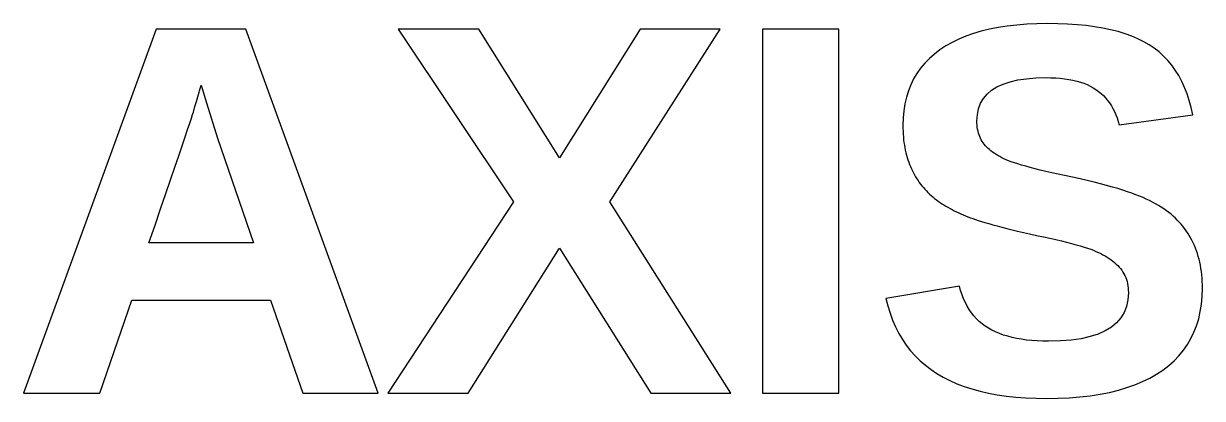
# Model space of a CAD drawing. Header units: metres. Extents: x -41.3 to 41.3, y -33.7 to 33.7.
# Drawn here: x -32.72 to -23.42, y -32.64 to -29.69 of the extents above; entities that cross this region are included whole.
import ezdxf

# ---------------------------------------------------------------- set-up
doc = ezdxf.new("R2010")
doc.units = ezdxf.units.M

msp = doc.modelspace()

# ---------------------------------------------------------------- linework, layer by layer
for p, q in [((-31.6708, -29.7342), (-32.7165, -32.6006)), ((-30.9628, -29.7342), (-31.6708, -29.7342)), ((-29.9212, -32.6006), (-30.9628, -29.7342)), ((-29.127, -29.7342), (-29.7617, -29.7342)), ((-29.7617, -29.7342), (-28.8523, -31.0932)), ((-28.4902, -30.7473), (-29.127, -29.7342)), ((-27.8534, -29.7342), (-28.4902, -30.7473)), ((-28.0935, -31.0932), (-27.2228, -29.7342)), ((-27.2228, -29.7342), (-27.8534, -29.7342)), ((-26.2888, -29.7342), (-26.889, -29.7342)), ((-26.889, -29.7342), (-26.889, -32.6006)), ((-26.2888, -32.6006), (-26.2888, -29.7342)), ((-25.0996, -29.7355), (-25.1649, -29.7513)), ((-25.0311, -29.722), (-25.0996, -29.7355)), ((-24.9595, -29.711), (-25.0311, -29.722)), ((-24.8847, -29.7025), (-24.9595, -29.711)), ((-24.8068, -29.6964), (-24.8847, -29.7025)), ((-24.7258, -29.6927), (-24.8068, -29.6964)), ((-24.6416, -29.6915), (-24.7258, -29.6927)), ((-24.5612, -29.6925), (-24.6416, -29.6915)), ((-24.4839, -29.6954), (-24.5612, -29.6925)), ((-24.4097, -29.7003), (-24.4839, -29.6954)), ((-24.3387, -29.7073), (-24.4097, -29.7003)), ((-24.2709, -29.7162), (-24.3387, -29.7073)), ((-24.2062, -29.727), (-24.2709, -29.7162)), ((-24.1446, -29.7398), (-24.2062, -29.727)), ((-24.0861, -29.7547), (-24.1446, -29.7398)), ((-25.3421, -29.8137), (-25.3948, -29.8393)), ((-25.2862, -29.7904), (-25.3421, -29.8137)), ((-25.2271, -29.7697), (-25.2862, -29.7904)), ((-25.1649, -29.7513), (-25.2271, -29.7697)), ((-24.0309, -29.7714), (-24.0861, -29.7547)), ((-23.9787, -29.7902), (-24.0309, -29.7714)), ((-23.9297, -29.8109), (-23.9787, -29.7902)), ((-23.8838, -29.8336), (-23.9297, -29.8109)), ((-23.8411, -29.8583), (-23.8838, -29.8336)), ((-25.5341, -29.9308), (-25.5739, -29.9658)), ((-25.4909, -29.898), (-25.5341, -29.9308)), ((-25.4445, -29.8674), (-25.4909, -29.898)), ((-25.3948, -29.8393), (-25.4445, -29.8674)), ((-23.8011, -29.8853), (-23.8411, -29.8583)), ((-23.7633, -29.9148), (-23.8011, -29.8853)), ((-23.7277, -29.9469), (-23.7633, -29.9148)), ((-25.6101, -30.003), (-25.6429, -30.0423)), ((-25.5739, -29.9658), (-25.6101, -30.003)), ((-23.6945, -29.9816), (-23.7277, -29.9469)), ((-23.6634, -30.0188), (-23.6945, -29.9816)), ((-23.6347, -30.0586), (-23.6634, -30.0188)), ((-25.6723, -30.0837), (-25.6982, -30.1273)), ((-25.6429, -30.0423), (-25.6723, -30.0837)), ((-24.7345, -30.1187), (-24.6538, -30.1167)), ((-24.6538, -30.1167), (-24.6151, -30.1172)), ((-24.6151, -30.1172), (-24.5777, -30.1189)), ((-23.6081, -30.1011), (-23.6347, -30.0586)), ((-23.5838, -30.146), (-23.6081, -30.1011)), ((-31.329, -30.2204), (-31.3168, -30.1756)), ((-31.3168, -30.1756), (-31.2741, -30.316)), ((-25.7207, -30.1731), (-25.7397, -30.2211)), ((-25.6982, -30.1273), (-25.7207, -30.1731)), ((-25.0829, -30.2157), (-25.0409, -30.1895)), ((-25.0409, -30.1895), (-24.9925, -30.1672)), ((-24.9925, -30.1672), (-24.9377, -30.149)), ((-24.9377, -30.149), (-24.8764, -30.1349)), ((-24.8764, -30.1349), (-24.8086, -30.1248)), ((-24.8086, -30.1248), (-24.7345, -30.1187)), ((-24.5777, -30.1189), (-24.5418, -30.1216)), ((-24.5418, -30.1216), (-24.5073, -30.1255)), ((-24.5073, -30.1255), (-24.4742, -30.1305)), ((-24.4742, -30.1305), (-24.4425, -30.1366)), ((-24.4425, -30.1366), (-24.4123, -30.1438)), ((-24.4123, -30.1438), (-24.3834, -30.1521)), ((-24.3834, -30.1521), (-24.3559, -30.1615)), ((-24.3559, -30.1615), (-24.3299, -30.172)), ((-24.3299, -30.172), (-24.3052, -30.1837)), ((-24.3052, -30.1837), (-24.282, -30.1964)), ((-24.282, -30.1964), (-24.2602, -30.2103)), ((-24.2602, -30.2103), (-24.2396, -30.2252)), ((-23.5618, -30.1936), (-23.5838, -30.146)), ((-23.5421, -30.2437), (-23.5618, -30.1936)), ((-31.3533, -30.3052), (-31.3423, -30.2674)), ((-31.3423, -30.2674), (-31.3322, -30.2318)), ((-31.3322, -30.2318), (-31.329, -30.2204)), ((-25.7552, -30.2711), (-25.7673, -30.3234)), ((-25.7397, -30.2211), (-25.7552, -30.2711)), ((-25.17, -30.3189), (-25.1474, -30.2805)), ((-25.1474, -30.2805), (-25.1184, -30.2461)), ((-25.1184, -30.2461), (-25.0829, -30.2157)), ((-24.2396, -30.2252), (-24.2201, -30.2412)), ((-24.2201, -30.2412), (-24.2017, -30.2583)), ((-24.2017, -30.2583), (-24.1844, -30.2765)), ((-24.1844, -30.2765), (-24.1682, -30.2958)), ((-24.1682, -30.2958), (-24.1531, -30.3161)), ((-23.5245, -30.2964), (-23.5421, -30.2437)), ((-23.5093, -30.3517), (-23.5245, -30.2964)), ((-31.3839, -30.4066), (-31.3778, -30.3872)), ((-31.3778, -30.3872), (-31.3651, -30.3451)), ((-31.3651, -30.3451), (-31.3533, -30.3052)), ((-31.2741, -30.316), (-31.1866, -30.5927)), ((-25.776, -30.3778), (-25.7811, -30.4343)), ((-25.7673, -30.3234), (-25.776, -30.3778)), ((-25.1958, -30.4079), (-25.1861, -30.3614)), ((-25.1861, -30.3614), (-25.17, -30.3189)), ((-24.1531, -30.3161), (-24.1391, -30.3376)), ((-24.1391, -30.3376), (-24.1262, -30.3601)), ((-24.1262, -30.3601), (-24.1144, -30.3837)), ((-24.1144, -30.3837), (-24.1037, -30.4084)), ((-23.4962, -30.4096), (-23.5093, -30.3517)), ((-31.4231, -30.5246), (-31.4066, -30.4753)), ((-31.4066, -30.4753), (-31.3935, -30.436)), ((-31.3935, -30.436), (-31.3839, -30.4066)), ((-25.7811, -30.4343), (-25.7829, -30.493)), ((-25.199, -30.4584), (-25.1958, -30.4079)), ((-25.1987, -30.4754), (-25.199, -30.4584)), ((-25.1976, -30.4919), (-25.1987, -30.4754)), ((-24.1037, -30.4084), (-24.094, -30.4342)), ((-24.094, -30.4342), (-24.0855, -30.461)), ((-24.0855, -30.461), (-24.0781, -30.489)), ((-24.0781, -30.489), (-23.4962, -30.4096)), ((-31.4431, -30.5838), (-31.4231, -30.5246)), ((-25.7829, -30.493), (-25.7826, -30.5163)), ((-25.7826, -30.5163), (-25.7819, -30.5391)), ((-25.7819, -30.5391), (-25.7808, -30.5616)), ((-25.7808, -30.5616), (-25.7791, -30.5836)), ((-25.1959, -30.5079), (-25.1976, -30.4919)), ((-25.1935, -30.5234), (-25.1959, -30.5079)), ((-25.1904, -30.5385), (-25.1935, -30.5234)), ((-25.1867, -30.553), (-25.1904, -30.5385)), ((-25.1822, -30.5671), (-25.1867, -30.553)), ((-25.1771, -30.5807), (-25.1822, -30.5671)), ((-25.1712, -30.5939), (-25.1771, -30.5807)), ((-31.4934, -30.7322), (-31.4665, -30.653)), ((-31.4665, -30.653), (-31.4431, -30.5838)), ((-31.1866, -30.5927), (-30.9038, -31.4166)), ((-25.7791, -30.5836), (-25.777, -30.6053)), ((-25.777, -30.6053), (-25.7744, -30.6265)), ((-25.7744, -30.6265), (-25.7714, -30.6473)), ((-25.7714, -30.6473), (-25.7679, -30.6677)), ((-25.7679, -30.6677), (-25.7639, -30.6877)), ((-25.1647, -30.6065), (-25.1712, -30.5939)), ((-25.1575, -30.6187), (-25.1647, -30.6065)), ((-25.1496, -30.6303), (-25.1575, -30.6187)), ((-25.1411, -30.6415), (-25.1496, -30.6303)), ((-25.1318, -30.6524), (-25.1411, -30.6415)), ((-25.1219, -30.6629), (-25.1318, -30.6524)), ((-25.1113, -30.6733), (-25.1219, -30.6629)), ((-25.1001, -30.6833), (-25.1113, -30.6733)), ((-31.5238, -30.8214), (-31.4934, -30.7322)), ((-25.7639, -30.6877), (-25.7594, -30.7073)), ((-25.7594, -30.7073), (-25.7545, -30.7265)), ((-25.7545, -30.7265), (-25.7491, -30.7452)), ((-25.7491, -30.7452), (-25.7432, -30.7636)), ((-25.7432, -30.7636), (-25.7369, -30.7816)), ((-25.0882, -30.6931), (-25.1001, -30.6833)), ((-25.0756, -30.7027), (-25.0882, -30.6931)), ((-25.0624, -30.712), (-25.0756, -30.7027)), ((-25.0485, -30.7211), (-25.0624, -30.712)), ((-25.034, -30.7299), (-25.0485, -30.7211)), ((-25.0188, -30.7384), (-25.034, -30.7299)), ((-25.0029, -30.7467), (-25.0188, -30.7384)), ((-24.9863, -30.7548), (-25.0029, -30.7467)), ((-24.9691, -30.7626), (-24.9863, -30.7548)), ((-24.9502, -30.7704), (-24.9691, -30.7626)), ((-31.5577, -30.9205), (-31.5238, -30.8214)), ((-25.7369, -30.7816), (-25.7303, -30.7992)), ((-25.7303, -30.7992), (-25.7232, -30.8164)), ((-25.7232, -30.8164), (-25.7158, -30.8333)), ((-25.7158, -30.8333), (-25.708, -30.8498)), ((-25.708, -30.8498), (-25.6999, -30.866)), ((-24.9286, -30.7785), (-24.9502, -30.7704)), ((-24.9041, -30.7869), (-24.9286, -30.7785)), ((-24.8769, -30.7957), (-24.9041, -30.7869)), ((-24.8469, -30.8047), (-24.8769, -30.7957)), ((-24.8141, -30.814), (-24.8469, -30.8047)), ((-24.7786, -30.8236), (-24.8141, -30.814)), ((-24.7403, -30.8336), (-24.7786, -30.8236)), ((-24.6993, -30.8438), (-24.7403, -30.8336)), ((-24.6554, -30.8543), (-24.6993, -30.8438)), ((-24.6088, -30.8651), (-24.6554, -30.8543)), ((-31.595, -31.0296), (-31.5577, -30.9205)), ((-25.6999, -30.866), (-25.6914, -30.8818)), ((-25.6914, -30.8818), (-25.6825, -30.8972)), ((-25.6825, -30.8972), (-25.6732, -30.9123)), ((-25.6732, -30.9123), (-25.6635, -30.927)), ((-25.6635, -30.927), (-25.6535, -30.9414)), ((-25.6535, -30.9414), (-25.6431, -30.9554)), ((-24.5595, -30.8763), (-24.6088, -30.8651)), ((-24.5073, -30.8877), (-24.5595, -30.8763)), ((-24.4452, -30.9011), (-24.5073, -30.8877)), ((-24.3858, -30.9143), (-24.4452, -30.9011)), ((-24.3292, -30.9274), (-24.3858, -30.9143)), ((-24.2754, -30.9403), (-24.3292, -30.9274)), ((-24.2244, -30.953), (-24.2754, -30.9403)), ((-24.1762, -30.9656), (-24.2244, -30.953)), ((-31.6358, -31.1486), (-31.595, -31.0296)), ((-25.6431, -30.9554), (-25.6324, -30.9691)), ((-25.6324, -30.9691), (-25.6212, -30.9824)), ((-25.6212, -30.9824), (-25.6097, -30.9954)), ((-25.6097, -30.9954), (-25.5979, -31.0081)), ((-25.5979, -31.0081), (-25.5856, -31.0205)), ((-25.5856, -31.0205), (-25.5731, -31.0326)), ((-25.5731, -31.0326), (-25.5601, -31.0444)), ((-25.5601, -31.0444), (-25.5468, -31.0559)), ((-24.1307, -30.9781), (-24.1762, -30.9656)), ((-24.088, -30.9903), (-24.1307, -30.9781)), ((-24.0481, -31.0025), (-24.088, -30.9903)), ((-24.011, -31.0145), (-24.0481, -31.0025)), ((-23.9767, -31.0263), (-24.011, -31.0145)), ((-23.9451, -31.0379), (-23.9767, -31.0263)), ((-23.9164, -31.0494), (-23.9451, -31.0379)), ((-28.8523, -31.0932), (-29.8451, -32.6006)), ((-27.1394, -32.6006), (-28.0935, -31.0932)), ((-25.5468, -31.0559), (-25.5332, -31.0671)), ((-25.5332, -31.0671), (-25.5191, -31.078)), ((-25.5191, -31.078), (-25.5048, -31.0886)), ((-25.5048, -31.0886), (-25.49, -31.0989)), ((-25.49, -31.0989), (-25.4749, -31.1089)), ((-25.4749, -31.1089), (-25.4594, -31.1186)), ((-25.4594, -31.1186), (-25.4436, -31.1281)), ((-25.4436, -31.1281), (-25.4276, -31.1373)), ((-25.4276, -31.1373), (-25.4112, -31.1464)), ((-23.8894, -31.061), (-23.9164, -31.0494)), ((-23.8633, -31.0728), (-23.8894, -31.061)), ((-23.8382, -31.085), (-23.8633, -31.0728)), ((-23.8138, -31.0974), (-23.8382, -31.085)), ((-23.7904, -31.1102), (-23.8138, -31.0974)), ((-23.7679, -31.1232), (-23.7904, -31.1102)), ((-23.7462, -31.1365), (-23.7679, -31.1232)), ((-23.7254, -31.1501), (-23.7462, -31.1365)), ((-31.68, -31.2776), (-31.6358, -31.1486)), ((-25.4112, -31.1464), (-25.3945, -31.1552)), ((-25.3945, -31.1552), (-25.3776, -31.1639)), ((-25.3776, -31.1639), (-25.3603, -31.1724)), ((-25.3603, -31.1724), (-25.3428, -31.1807)), ((-25.3428, -31.1807), (-25.325, -31.1888)), ((-25.325, -31.1888), (-25.3069, -31.1967)), ((-25.3069, -31.1967), (-25.2885, -31.2044)), ((-25.2885, -31.2044), (-25.2698, -31.2119)), ((-25.2698, -31.2119), (-25.2509, -31.2193)), ((-25.2509, -31.2193), (-25.2316, -31.2264)), ((-25.2316, -31.2264), (-25.211, -31.2336)), ((-23.7055, -31.1639), (-23.7254, -31.1501)), ((-23.6864, -31.1781), (-23.7055, -31.1639)), ((-23.6683, -31.1926), (-23.6864, -31.1781)), ((-23.651, -31.2073), (-23.6683, -31.1926)), ((-23.6346, -31.2223), (-23.651, -31.2073)), ((-23.6189, -31.2377), (-23.6346, -31.2223)), ((-31.7278, -31.4166), (-31.68, -31.2776)), ((-25.211, -31.2336), (-25.1882, -31.2412)), ((-25.1882, -31.2412), (-25.163, -31.2491)), ((-25.163, -31.2491), (-25.1355, -31.2574)), ((-25.1355, -31.2574), (-25.1057, -31.266)), ((-25.1057, -31.266), (-25.0735, -31.2749)), ((-25.0735, -31.2749), (-25.0391, -31.2842)), ((-25.0391, -31.2842), (-25.0024, -31.2939)), ((-25.0024, -31.2939), (-24.9633, -31.3039)), ((-24.9633, -31.3039), (-24.922, -31.3143)), ((-24.922, -31.3143), (-24.8783, -31.325)), ((-24.8783, -31.325), (-24.8323, -31.336)), ((-23.6038, -31.2536), (-23.6189, -31.2377)), ((-23.5893, -31.2699), (-23.6038, -31.2536)), ((-23.5754, -31.2867), (-23.5893, -31.2699)), ((-23.562, -31.3039), (-23.5754, -31.2867)), ((-23.5492, -31.3216), (-23.562, -31.3039)), ((-23.537, -31.3398), (-23.5492, -31.3216)), ((-30.9038, -31.4166), (-31.7278, -31.4166)), ((-24.8323, -31.336), (-24.784, -31.3474)), ((-24.784, -31.3474), (-24.7281, -31.3589)), ((-24.7281, -31.3589), (-24.6752, -31.3701)), ((-24.6752, -31.3701), (-24.625, -31.381)), ((-24.625, -31.381), (-24.5777, -31.3916)), ((-24.5777, -31.3916), (-24.5333, -31.402)), ((-24.5333, -31.402), (-24.4917, -31.4122)), ((-24.4917, -31.4122), (-24.453, -31.422)), ((-23.5254, -31.3584), (-23.537, -31.3398)), ((-23.5143, -31.3775), (-23.5254, -31.3584)), ((-23.5039, -31.397), (-23.5143, -31.3775)), ((-23.494, -31.417), (-23.5039, -31.397)), ((-23.4846, -31.4374), (-23.494, -31.417)), ((-29.2104, -32.6006), (-28.4902, -31.4593)), ((-28.4902, -31.4593), (-27.77, -32.6006)), ((-24.453, -31.422), (-24.4171, -31.4316)), ((-24.4171, -31.4316), (-24.3841, -31.4409)), ((-24.3841, -31.4409), (-24.3539, -31.45)), ((-24.3539, -31.45), (-24.3266, -31.4588)), ((-24.3266, -31.4588), (-24.3021, -31.4673)), ((-24.3021, -31.4673), (-24.2805, -31.4756)), ((-24.2805, -31.4756), (-24.2607, -31.4839)), ((-24.2607, -31.4839), (-24.2415, -31.4925)), ((-24.2415, -31.4925), (-24.2231, -31.5014)), ((-24.2231, -31.5014), (-24.2053, -31.5107)), ((-24.2053, -31.5107), (-24.1883, -31.5202)), ((-23.4759, -31.4583), (-23.4846, -31.4374)), ((-23.4678, -31.4797), (-23.4759, -31.4583)), ((-23.4603, -31.5016), (-23.4678, -31.4797)), ((-23.4535, -31.5239), (-23.4603, -31.5016)), ((-24.1883, -31.5202), (-24.172, -31.5301)), ((-24.172, -31.5301), (-24.1563, -31.5402)), ((-24.1563, -31.5402), (-24.1413, -31.5507)), ((-24.1413, -31.5507), (-24.1271, -31.5615)), ((-24.1271, -31.5615), (-24.1135, -31.5726)), ((-24.1135, -31.5726), (-24.1007, -31.5841)), ((-24.1007, -31.5841), (-24.0885, -31.5958)), ((-24.0885, -31.5958), (-24.0771, -31.6078)), ((-23.4473, -31.5468), (-23.4535, -31.5239)), ((-23.4418, -31.5701), (-23.4473, -31.5468)), ((-23.4369, -31.594), (-23.4418, -31.5701)), ((-23.4327, -31.6183), (-23.4369, -31.594)), ((-24.0771, -31.6078), (-24.0664, -31.6203)), ((-24.0664, -31.6203), (-24.0565, -31.6333)), ((-24.0565, -31.6333), (-24.0476, -31.6467)), ((-24.0476, -31.6467), (-24.0395, -31.6607)), ((-24.0395, -31.6607), (-24.0322, -31.6752)), ((-24.0322, -31.6752), (-24.0258, -31.6902)), ((-24.0258, -31.6902), (-24.0202, -31.7057)), ((-23.4291, -31.6431), (-23.4327, -31.6183)), ((-23.4262, -31.6684), (-23.4291, -31.6431)), ((-23.4239, -31.6943), (-23.4262, -31.6684)), ((-23.4223, -31.7206), (-23.4239, -31.6943)), ((-25.3373, -31.7584), (-25.9171, -31.854)), ((-25.3276, -31.7927), (-25.3373, -31.7584)), ((-24.0202, -31.7057), (-24.0155, -31.7217)), ((-24.0155, -31.7217), (-24.0117, -31.7382)), ((-24.0117, -31.7382), (-24.0087, -31.7552)), ((-24.0087, -31.7552), (-24.0065, -31.7727)), ((-24.0065, -31.7727), (-24.0053, -31.7907)), ((-23.4228, -31.8383), (-23.421, -31.7747)), ((-23.4213, -31.7474), (-23.4223, -31.7206)), ((-23.421, -31.7747), (-23.4213, -31.7474)), ((-32.1163, -32.6006), (-31.862, -31.8682)), ((-31.862, -31.8682), (-30.7695, -31.8682)), ((-30.7695, -31.8682), (-30.5152, -32.6006)), ((-25.9171, -31.854), (-25.9021, -31.9138)), ((-25.3165, -31.8255), (-25.3276, -31.7927)), ((-25.3042, -31.8569), (-25.3165, -31.8255)), ((-25.2905, -31.8868), (-25.3042, -31.8569)), ((-24.0085, -31.8658), (-24.0197, -31.9179)), ((-24.0048, -31.8092), (-24.0085, -31.8658)), ((-24.0053, -31.7907), (-24.0048, -31.8092)), ((-23.4284, -31.8995), (-23.4228, -31.8383)), ((-25.9021, -31.9138), (-25.8843, -31.9713)), ((-25.8843, -31.9713), (-25.8639, -32.0264)), ((-25.2754, -31.9152), (-25.2905, -31.8868)), ((-25.2591, -31.9421), (-25.2754, -31.9152)), ((-25.2414, -31.9675), (-25.2591, -31.9421)), ((-25.2224, -31.9915), (-25.2414, -31.9675)), ((-24.0383, -31.9654), (-24.0643, -32.0084)), ((-24.0197, -31.9179), (-24.0383, -31.9654)), ((-23.4505, -32.015), (-23.4376, -31.9585)), ((-23.4376, -31.9585), (-23.4284, -31.8995)), ((-25.8639, -32.0264), (-25.8409, -32.0791)), ((-25.202, -32.0139), (-25.2224, -31.9915)), ((-25.1804, -32.0349), (-25.202, -32.0139)), ((-25.1574, -32.0544), (-25.1804, -32.0349)), ((-25.1331, -32.0724), (-25.1574, -32.0544)), ((-24.0978, -32.0469), (-24.1387, -32.0808)), ((-24.0643, -32.0084), (-24.0978, -32.0469)), ((-23.4875, -32.1211), (-23.4672, -32.0692)), ((-23.4672, -32.0692), (-23.4505, -32.015)), ((-25.8409, -32.0791), (-25.8152, -32.1294)), ((-25.8152, -32.1294), (-25.7868, -32.1773)), ((-25.1075, -32.089), (-25.1331, -32.0724)), ((-25.0804, -32.1042), (-25.1075, -32.089)), ((-25.0518, -32.1182), (-25.0804, -32.1042)), ((-25.0216, -32.1309), (-25.0518, -32.1182)), ((-24.9898, -32.1425), (-25.0216, -32.1309)), ((-24.9565, -32.1528), (-24.9898, -32.1425)), ((-24.9216, -32.1619), (-24.9565, -32.1528)), ((-24.8851, -32.1698), (-24.9216, -32.1619)), ((-24.3061, -32.1555), (-24.3768, -32.1713)), ((-24.2429, -32.1351), (-24.3061, -32.1555)), ((-24.1871, -32.1102), (-24.2429, -32.1351)), ((-24.1387, -32.0808), (-24.1871, -32.1102)), ((-23.5115, -32.1707), (-23.4875, -32.1211)), ((-25.7868, -32.1773), (-25.7559, -32.2228)), ((-25.7559, -32.2228), (-25.7222, -32.266)), ((-24.8471, -32.1765), (-24.8851, -32.1698)), ((-24.8075, -32.182), (-24.8471, -32.1765)), ((-24.7663, -32.1862), (-24.8075, -32.182)), ((-24.7236, -32.1893), (-24.7663, -32.1862)), ((-24.6793, -32.1911), (-24.7236, -32.1893)), ((-24.6335, -32.1917), (-24.6793, -32.1911)), ((-24.5405, -32.1895), (-24.6335, -32.1917)), ((-24.4549, -32.1827), (-24.5405, -32.1895)), ((-24.3768, -32.1713), (-24.4549, -32.1827)), ((-23.5706, -32.2627), (-23.5392, -32.2178)), ((-23.5392, -32.2178), (-23.5115, -32.1707)), ((-25.7222, -32.266), (-25.6859, -32.3067)), ((-25.6859, -32.3067), (-25.647, -32.3451)), ((-25.647, -32.3451), (-25.6054, -32.3811)), ((-23.6871, -32.3831), (-23.6446, -32.3453)), ((-23.6446, -32.3453), (-23.6058, -32.3052)), ((-23.6058, -32.3052), (-23.5706, -32.2627)), ((-25.6054, -32.3811), (-25.5612, -32.4147)), ((-25.5612, -32.4147), (-25.5143, -32.446)), ((-23.783, -32.4515), (-23.7333, -32.4185)), ((-23.7333, -32.4185), (-23.6871, -32.3831)), ((-25.5143, -32.446), (-25.4647, -32.4749)), ((-25.4647, -32.4749), (-25.4123, -32.5015)), ((-25.4123, -32.5015), (-25.3571, -32.5257)), ((-25.3571, -32.5257), (-25.299, -32.5477)), ((-23.9531, -32.5345), (-23.8929, -32.5095)), ((-23.8929, -32.5095), (-23.8363, -32.4818)), ((-23.8363, -32.4818), (-23.783, -32.4515)), ((-32.7165, -32.6006), (-32.1163, -32.6006)), ((-30.5152, -32.6006), (-29.9212, -32.6006)), ((-29.8451, -32.6006), (-29.2104, -32.6006)), ((-27.77, -32.6006), (-27.1394, -32.6006)), ((-26.889, -32.6006), (-26.2888, -32.6006)), ((-25.299, -32.5477), (-25.2381, -32.5673)), ((-25.2381, -32.5673), (-25.1745, -32.5847)), ((-25.1745, -32.5847), (-25.1079, -32.5997)), ((-25.1079, -32.5997), (-25.0386, -32.6124)), ((-25.0386, -32.6124), (-24.9665, -32.6228)), ((-24.9665, -32.6228), (-24.8915, -32.6309)), ((-24.3864, -32.6294), (-24.3056, -32.6202)), ((-24.3056, -32.6202), (-24.2281, -32.6083)), ((-24.2281, -32.6083), (-24.1542, -32.5938)), ((-24.1542, -32.5938), (-24.0837, -32.5767)), ((-24.0837, -32.5767), (-24.0167, -32.5569)), ((-24.0167, -32.5569), (-23.9531, -32.5345)), ((-24.8915, -32.6309), (-24.8137, -32.6367)), ((-24.8137, -32.6367), (-24.7332, -32.6401)), ((-24.7332, -32.6401), (-24.6497, -32.6413)), ((-24.6497, -32.6413), (-24.5585, -32.64)), ((-24.5585, -32.64), (-24.4707, -32.636)), ((-24.4707, -32.636), (-24.3864, -32.6294))]:
    msp.add_line(p, q)

doc.saveas('drawing.dxf')
